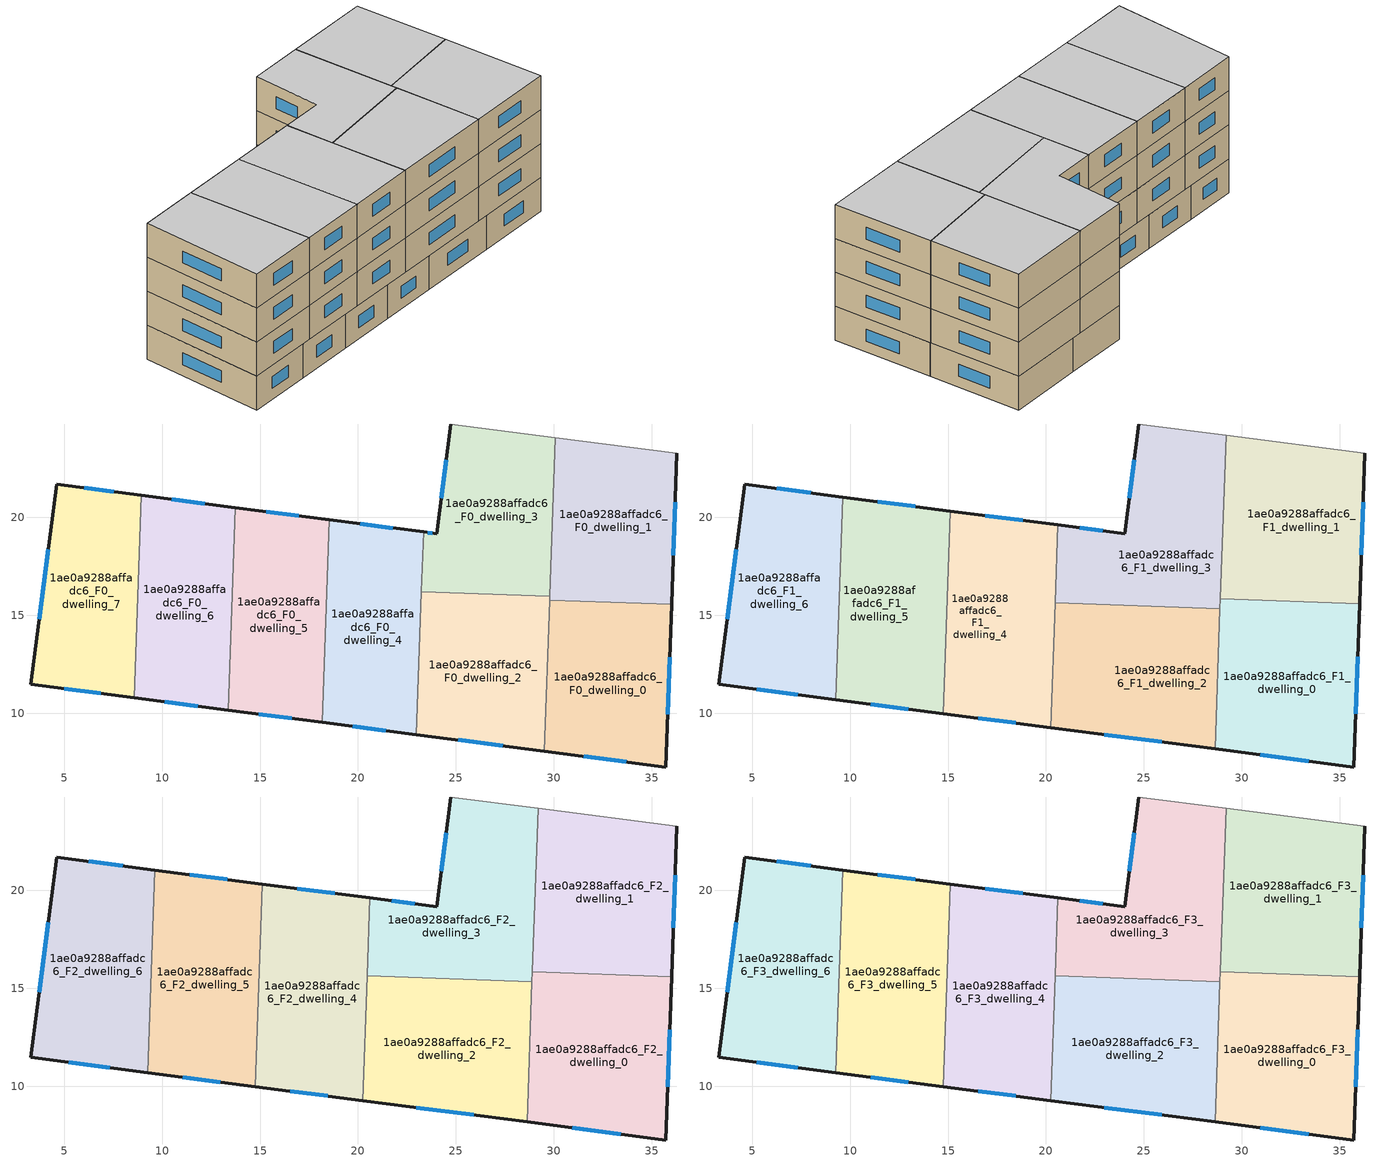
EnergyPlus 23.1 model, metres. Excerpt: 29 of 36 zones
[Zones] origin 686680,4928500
1ae0a9288affadc6_F0_dwelling_0
 floor ground (EU_floor_Construction): 36.01,15.56 35.72,7.26 29.52,8.06 29.79,15.78 z0
 wall outside (EU_wall_Construction): 29.52,8.06 35.72,7.26 36.01,15.56 z0:3
 wall to 1ae0a9288affadc6_F0_dwelling_1 (EU_wall_Construction): 36.01,15.56 29.79,15.78 z0:3
 wall to 1ae0a9288affadc6_F0_dwelling_2 (EU_wall_Construction): 29.79,15.78 29.52,8.06 z0:3
 window (EU_Window_Construction): 35.81,9.96 35.91,12.86 / 31.53,7.8 33.7,7.52 z0.98:2.02
 ceiling adiabatic (EU_roof_Construction): 35.72,7.26 36.01,15.56 29.79,15.78 29.52,8.06 z3
1ae0a9288affadc6_F0_dwelling_1
 floor ground (EU_floor_Construction): 36.28,23.28 36.01,15.56 29.79,15.78 30.08,24.08 z0
 wall outside (EU_wall_Construction): 36.01,15.56 36.28,23.28 z0:3
 wall adiabatic (EU_wall_Construction): 36.28,23.28 30.08,24.08 z0:3
 wall to 1ae0a9288affadc6_F0_dwelling_3 (EU_wall_Construction): 30.08,24.08 29.8,15.98 z0:3
 wall to 1ae0a9288affadc6_F0_dwelling_2 (EU_wall_Construction): 29.8,15.98 29.79,15.78 z0:3
 window (EU_Window_Construction): 36.1,18.07 36.19,20.77 z0.98:2.02
 ceiling adiabatic (EU_roof_Construction): 36.01,15.56 36.01,15.6 29.79,15.82 29.79,15.78 z3
1ae0a9288affadc6_F0_dwelling_2
 floor ground (EU_floor_Construction): 29.8,15.98 29.52,8.06 22.98,8.91 23.24,16.21 z0
 wall outside (EU_wall_Construction): 22.98,8.91 29.52,8.06 z0:3
 wall to 1ae0a9288affadc6_F0_dwelling_3 (EU_wall_Construction): 29.8,15.98 23.24,16.21 z0:3
 wall to 1ae0a9288affadc6_F0_dwelling_4 (EU_wall_Construction): 23.24,16.21 22.98,8.91 z0:3
 window (EU_Window_Construction): 25.11,8.64 27.39,8.34 z0.98:2.02
 ceiling adiabatic (EU_roof_Construction): 29.52,8.06 29.79,15.82 28.9,15.85 28.63,8.18 z3
1ae0a9288affadc6_F0_dwelling_3
 floor ground (EU_floor_Construction): 30.08,24.08 29.8,15.98 23.24,16.21 23.35,19.25 24.02,19.17 24.73,24.77 z0
 wall outside (EU_wall_Construction): 24.73,24.77 24.02,19.17 23.35,19.25 z0:3
 wall adiabatic (EU_wall_Construction): 30.08,24.08 24.73,24.77 z0:3
 wall to 1ae0a9288affadc6_F0_dwelling_4 (EU_wall_Construction): 23.35,19.25 23.24,16.21 z0:3
 window (EU_Window_Construction): 23.8,19.2 23.57,19.23 / 24.5,22.95 24.25,20.99 z0.98:2.02
1ae0a9288affadc6_F0_dwelling_4
 floor ground (EU_floor_Construction): 23.35,19.25 22.98,8.91 18.18,9.54 18.55,19.88 z0
 wall outside (EU_wall_Construction): 23.35,19.25 18.55,19.88 / 18.18,9.54 22.98,8.91 z0:3
 wall to 1ae0a9288affadc6_F0_dwelling_5 (EU_wall_Construction): 18.55,19.88 18.18,9.54 z0:3
 window (EU_Window_Construction): 21.79,19.46 20.11,19.68 / 19.74,9.34 21.42,9.12 z0.98:2.02
1ae0a9288affadc6_F0_dwelling_5
 floor ground (EU_floor_Construction): 18.55,19.88 18.18,9.54 13.38,10.16 13.74,20.5 z0
 wall outside (EU_wall_Construction): 18.55,19.88 13.74,20.5 / 13.38,10.16 18.18,9.54 z0:3
 wall to 1ae0a9288affadc6_F0_dwelling_6 (EU_wall_Construction): 13.74,20.5 13.38,10.16 z0:3
 window (EU_Window_Construction): 16.98,20.08 15.31,20.3 / 14.94,9.96 16.62,9.74 z0.98:2.02
1ae0a9288affadc6_F0_dwelling_6
 floor ground (EU_floor_Construction): 13.74,20.5 13.38,10.16 8.58,10.79 8.94,21.13 z0
 wall outside (EU_wall_Construction): 13.74,20.5 8.94,21.13 / 8.58,10.79 13.38,10.16 z0:3
 wall to 1ae0a9288affadc6_F0_dwelling_7 (EU_wall_Construction): 8.94,21.13 8.58,10.79 z0:3
 window (EU_Window_Construction): 12.18,20.7 10.5,20.92 / 10.14,10.59 11.82,10.37 z0.98:2.02
1ae0a9288affadc6_F0_dwelling_7
 floor ground (EU_floor_Construction): 8.94,21.13 8.58,10.79 3.29,11.48 4.62,21.69 z0
 wall outside (EU_wall_Construction): 8.94,21.13 4.62,21.69 3.29,11.48 8.58,10.79 z0:3
 window (EU_Window_Construction): 4.19,18.37 3.72,14.8 / 7.53,21.31 6.02,21.5 / 5.01,11.25 6.86,11.01 z0.98:2.02
1ae0a9288affadc6_F1_dwelling_0
 floor adiabatic (EU_floor_Construction): 36.01,15.6 35.72,7.26 28.63,8.18 28.9,15.85 z3
 wall outside (EU_wall_Construction): 28.63,8.18 35.72,7.26 36.01,15.6 z3:6
 wall to 1ae0a9288affadc6_F1_dwelling_1 (EU_wall_Construction): 36.01,15.6 28.9,15.85 z3:6
 wall to 1ae0a9288affadc6_F1_dwelling_2 (EU_wall_Construction): 28.88,15.34 28.63,8.18 z3:6
 wall to 1ae0a9288affadc6_F1_dwelling_3 (EU_wall_Construction): 28.9,15.85 28.88,15.34 z3:6
 window (EU_Window_Construction): 35.81,9.97 35.92,12.89 / 30.94,7.88 33.41,7.56 z3.98:5.02
1ae0a9288affadc6_F1_dwelling_1
 floor to 1ae0a9288affadc6_F0_dwelling_1 (EU_floor_Construction): 36.28,23.28 36.01,15.6 29.79,15.82 30.08,24.08 z3
 floor to 1ae0a9288affadc6_F0_dwelling_3 (EU_floor_Construction): 30.08,24.08 29.8,15.98 28.9,16.01 29.19,24.19 z3
 floor to 1ae0a9288affadc6_F0_dwelling_2 (EU_floor_Construction): 29.8,15.98 29.79,15.82 28.9,15.85 28.9,16.01 z3
 wall outside (EU_wall_Construction): 36.01,15.6 36.28,23.28 z3:6
 wall adiabatic (EU_wall_Construction): 36.28,23.28 29.19,24.19 z3:6
 wall to 1ae0a9288affadc6_F1_dwelling_3 (EU_wall_Construction): 29.19,24.19 28.9,15.85 z3:6
 window (EU_Window_Construction): 36.1,18.1 36.19,20.78 z3.98:5.02
1ae0a9288affadc6_F1_dwelling_2
 floor to 1ae0a9288affadc6_F0_dwelling_2 (EU_floor_Construction): 28.88,15.34 28.63,8.18 22.98,8.91 23.22,15.54 z3
 floor to 1ae0a9288affadc6_F0_dwelling_4 (EU_floor_Construction): 23.22,15.54 22.98,8.91 20.24,9.27 20.46,15.64 z3
 wall outside (EU_wall_Construction): 20.24,9.27 28.63,8.18 z3:6
 wall to 1ae0a9288affadc6_F1_dwelling_3 (EU_wall_Construction): 28.88,15.34 20.46,15.64 z3:6
 wall to 1ae0a9288affadc6_F1_dwelling_4 (EU_wall_Construction): 20.46,15.64 20.24,9.27 z3:6
 window (EU_Window_Construction): 22.97,8.92 25.9,8.53 z3.98:5.02
1ae0a9288affadc6_F1_dwelling_3
 floor to 1ae0a9288affadc6_F0_dwelling_3 (EU_floor_Construction): 29.19,24.19 28.9,16.01 23.24,16.21 23.35,19.25 24.02,19.17 24.73,24.77 z3
 floor to 1ae0a9288affadc6_F0_dwelling_2 (EU_floor_Construction): 28.9,16.01 28.88,15.34 23.22,15.54 23.24,16.21 z3
 floor to 1ae0a9288affadc6_F0_dwelling_4 (EU_floor_Construction): 23.35,19.25 23.22,15.54 20.46,15.64 20.6,19.61 z3
 wall outside (EU_wall_Construction): 24.73,24.77 24.02,19.17 20.6,19.61 z3:6
 wall adiabatic (EU_wall_Construction): 29.19,24.19 24.73,24.77 z3:6
 wall to 1ae0a9288affadc6_F1_dwelling_4 (EU_wall_Construction): 20.6,19.61 20.46,15.64 z3:6
 window (EU_Window_Construction): 22.91,19.31 21.71,19.47 / 24.5,22.95 24.25,20.99 z3.98:5.02
1ae0a9288affadc6_F1_dwelling_4
 floor to 1ae0a9288affadc6_F0_dwelling_5 (EU_floor_Construction): 18.55,19.88 18.18,9.54 14.75,9.99 15.11,20.32 z3
 floor to 1ae0a9288affadc6_F0_dwelling_4 (EU_floor_Construction): 20.6,19.61 20.24,9.27 18.18,9.54 18.55,19.88 z3
 wall outside (EU_wall_Construction): 20.6,19.61 15.11,20.32 / 14.75,9.99 20.24,9.27 z3:6
 wall to 1ae0a9288affadc6_F1_dwelling_5 (EU_wall_Construction): 15.11,20.32 14.75,9.99 z3:6
 window (EU_Window_Construction): 18.82,19.84 16.9,20.09 / 16.54,9.75 18.46,9.5 z3.98:5.02
1ae0a9288affadc6_F1_dwelling_5
 floor to 1ae0a9288affadc6_F0_dwelling_6 (EU_floor_Construction): 13.74,20.5 13.38,10.16 9.26,10.7 9.63,21.04 z3
 floor to 1ae0a9288affadc6_F0_dwelling_5 (EU_floor_Construction): 15.11,20.32 14.75,9.99 13.38,10.16 13.74,20.5 z3
 wall outside (EU_wall_Construction): 15.11,20.32 9.63,21.04 / 9.26,10.7 14.75,9.99 z3:6
 wall to 1ae0a9288affadc6_F1_dwelling_6 (EU_wall_Construction): 9.63,21.04 9.26,10.7 z3:6
 window (EU_Window_Construction): 13.33,20.56 11.41,20.81 / 11.05,10.47 12.97,10.22 z3.98:5.02
1ae0a9288affadc6_F1_dwelling_6
 floor to 1ae0a9288affadc6_F0_dwelling_7 (EU_floor_Construction): 8.94,21.13 8.58,10.79 3.29,11.48 4.62,21.69 z3
 floor to 1ae0a9288affadc6_F0_dwelling_6 (EU_floor_Construction): 9.63,21.04 9.26,10.7 8.58,10.79 8.94,21.13 z3
 wall outside (EU_wall_Construction): 9.63,21.04 4.62,21.69 3.29,11.48 9.26,10.7 z3:6
 window (EU_Window_Construction): 4.19,18.37 3.72,14.8 / 8,21.25 6.25,21.48 / 5.23,11.22 7.32,10.95 z3.98:5.02
1ae0a9288affadc6_F2_dwelling_0
 floor to 1ae0a9288affadc6_F1_dwelling_0 (EU_floor_Construction): 36.01,15.6 35.72,7.26 28.63,8.18 28.9,15.85 z6
 wall outside (EU_wall_Construction): 28.63,8.18 35.72,7.26 36.01,15.6 z6:9
 wall to 1ae0a9288affadc6_F2_dwelling_1 (EU_wall_Construction): 36.01,15.6 28.9,15.85 z6:9
 wall to 1ae0a9288affadc6_F2_dwelling_2 (EU_wall_Construction): 28.88,15.34 28.63,8.18 z6:9
 wall to 1ae0a9288affadc6_F2_dwelling_3 (EU_wall_Construction): 28.9,15.85 28.88,15.34 z6:9
 window (EU_Window_Construction): 35.81,9.97 35.92,12.89 / 30.94,7.88 33.41,7.56 z6.98:8.02
1ae0a9288affadc6_F2_dwelling_1
 floor to 1ae0a9288affadc6_F1_dwelling_1 (EU_floor_Construction): 36.28,23.28 36.01,15.6 28.9,15.85 29.19,24.19 z6
 wall outside (EU_wall_Construction): 36.01,15.6 36.28,23.28 z6:9
 wall adiabatic (EU_wall_Construction): 36.28,23.28 29.19,24.19 z6:9
 wall to 1ae0a9288affadc6_F2_dwelling_3 (EU_wall_Construction): 29.19,24.19 28.9,15.85 z6:9
 window (EU_Window_Construction): 36.1,18.1 36.19,20.78 z6.98:8.02
1ae0a9288affadc6_F2_dwelling_2
 floor to 1ae0a9288affadc6_F1_dwelling_2 (EU_floor_Construction): 28.88,15.34 28.63,8.18 20.24,9.27 20.46,15.64 z6
 wall outside (EU_wall_Construction): 20.24,9.27 28.63,8.18 z6:9
 wall to 1ae0a9288affadc6_F2_dwelling_3 (EU_wall_Construction): 28.88,15.34 20.46,15.64 z6:9
 wall to 1ae0a9288affadc6_F2_dwelling_4 (EU_wall_Construction): 20.46,15.64 20.24,9.27 z6:9
 window (EU_Window_Construction): 22.97,8.92 25.9,8.53 z6.98:8.02
1ae0a9288affadc6_F2_dwelling_3
 floor to 1ae0a9288affadc6_F1_dwelling_3 (EU_floor_Construction): 29.19,24.19 28.88,15.34 20.46,15.64 20.6,19.61 24.02,19.17 24.73,24.77 z6
 wall outside (EU_wall_Construction): 24.73,24.77 24.02,19.17 20.6,19.61 z6:9
 wall adiabatic (EU_wall_Construction): 29.19,24.19 24.73,24.77 z6:9
 wall to 1ae0a9288affadc6_F2_dwelling_4 (EU_wall_Construction): 20.6,19.61 20.46,15.64 z6:9
 window (EU_Window_Construction): 22.91,19.31 21.71,19.47 / 24.5,22.95 24.25,20.99 z6.98:8.02
1ae0a9288affadc6_F2_dwelling_4
 floor to 1ae0a9288affadc6_F1_dwelling_4 (EU_floor_Construction): 20.6,19.61 20.24,9.27 14.75,9.99 15.11,20.32 z6
 wall outside (EU_wall_Construction): 20.6,19.61 15.11,20.32 / 14.75,9.99 20.24,9.27 z6:9
 wall to 1ae0a9288affadc6_F2_dwelling_5 (EU_wall_Construction): 15.11,20.32 14.75,9.99 z6:9
 window (EU_Window_Construction): 18.82,19.84 16.9,20.09 / 16.54,9.75 18.46,9.5 z6.98:8.02
1ae0a9288affadc6_F2_dwelling_5
 floor to 1ae0a9288affadc6_F1_dwelling_5 (EU_floor_Construction): 15.11,20.32 14.75,9.99 9.26,10.7 9.63,21.04 z6
 wall outside (EU_wall_Construction): 15.11,20.32 9.63,21.04 / 9.26,10.7 14.75,9.99 z6:9
 wall to 1ae0a9288affadc6_F2_dwelling_6 (EU_wall_Construction): 9.63,21.04 9.26,10.7 z6:9
 window (EU_Window_Construction): 13.33,20.56 11.41,20.81 / 11.05,10.47 12.97,10.22 z6.98:8.02
1ae0a9288affadc6_F2_dwelling_6
 floor to 1ae0a9288affadc6_F1_dwelling_6 (EU_floor_Construction): 9.63,21.04 9.26,10.7 3.29,11.48 4.62,21.69 z6
 wall outside (EU_wall_Construction): 9.63,21.04 4.62,21.69 3.29,11.48 9.26,10.7 z6:9
 window (EU_Window_Construction): 4.19,18.37 3.72,14.8 / 8,21.25 6.25,21.48 / 5.23,11.22 7.32,10.95 z6.98:8.02
1ae0a9288affadc6_F3_dwelling_0
 floor to 1ae0a9288affadc6_F2_dwelling_0 (EU_floor_Construction): 36.01,15.6 35.72,7.26 28.63,8.18 28.9,15.85 z9
 wall outside (EU_wall_Construction): 28.63,8.18 35.72,7.26 36.01,15.6 z9:12
 wall to 1ae0a9288affadc6_F3_dwelling_1 (EU_wall_Construction): 36.01,15.6 28.9,15.85 z9:12
 wall to 1ae0a9288affadc6_F3_dwelling_2 (EU_wall_Construction): 28.88,15.34 28.63,8.18 z9:12
 wall to 1ae0a9288affadc6_F3_dwelling_3 (EU_wall_Construction): 28.9,15.85 28.88,15.34 z9:12
 window (EU_Window_Construction): 35.81,9.97 35.92,12.89 / 30.94,7.88 33.41,7.56 z9.98:11.02
 ceiling to 1ae0a9288affadc6_F4_dwelling_0 (EU_floor_Construction): 35.72,7.26 36.01,15.6 28.9,15.85 28.63,8.18 z12
1ae0a9288affadc6_F3_dwelling_1
 floor to 1ae0a9288affadc6_F2_dwelling_1 (EU_floor_Construction): 36.28,23.28 36.01,15.6 28.9,15.85 29.19,24.19 z9
 wall outside (EU_wall_Construction): 36.01,15.6 36.28,23.28 z9:12
 wall adiabatic (EU_wall_Construction): 36.28,23.28 29.19,24.19 z9:12
 wall to 1ae0a9288affadc6_F3_dwelling_3 (EU_wall_Construction): 29.19,24.19 28.9,15.85 z9:12
 window (EU_Window_Construction): 36.1,18.1 36.19,20.78 z9.98:11.02
 ceiling to 1ae0a9288affadc6_F4_dwelling_1 (EU_floor_Construction): 36.01,15.6 36.28,23.28 29.19,24.19 28.9,15.85 z12
1ae0a9288affadc6_F3_dwelling_2
 floor to 1ae0a9288affadc6_F2_dwelling_2 (EU_floor_Construction): 28.88,15.34 28.63,8.18 20.24,9.27 20.46,15.64 z9
 wall outside (EU_wall_Construction): 20.24,9.27 28.63,8.18 z9:12
 wall to 1ae0a9288affadc6_F3_dwelling_3 (EU_wall_Construction): 28.88,15.34 20.46,15.64 z9:12
 wall to 1ae0a9288affadc6_F3_dwelling_4 (EU_wall_Construction): 20.46,15.64 20.24,9.27 z9:12
 window (EU_Window_Construction): 22.97,8.92 25.9,8.53 z9.98:11.02
 ceiling to 1ae0a9288affadc6_F4_dwelling_2 (EU_floor_Construction): 28.63,8.18 28.88,15.34 20.46,15.64 20.24,9.27 z12
1ae0a9288affadc6_F3_dwelling_3
 floor to 1ae0a9288affadc6_F2_dwelling_3 (EU_floor_Construction): 29.19,24.19 28.88,15.34 20.46,15.64 20.6,19.61 24.02,19.17 24.73,24.77 z9
 wall outside (EU_wall_Construction): 24.73,24.77 24.02,19.17 20.6,19.61 z9:12
 wall adiabatic (EU_wall_Construction): 29.19,24.19 24.73,24.77 z9:12
 wall to 1ae0a9288affadc6_F3_dwelling_4 (EU_wall_Construction): 20.6,19.61 20.46,15.64 z9:12
 window (EU_Window_Construction): 22.91,19.31 21.71,19.47 / 24.5,22.95 24.25,20.99 z9.98:11.02
 ceiling to 1ae0a9288affadc6_F4_dwelling_3 (EU_floor_Construction): 28.88,15.34 29.19,24.19 24.73,24.77 24.02,19.17 20.6,19.61 20.46,15.64 z12
1ae0a9288affadc6_F3_dwelling_4
 floor to 1ae0a9288affadc6_F2_dwelling_4 (EU_floor_Construction): 20.6,19.61 20.24,9.27 14.75,9.99 15.11,20.32 z9
 wall outside (EU_wall_Construction): 20.6,19.61 15.11,20.32 / 14.75,9.99 20.24,9.27 z9:12
 wall to 1ae0a9288affadc6_F3_dwelling_5 (EU_wall_Construction): 15.11,20.32 14.75,9.99 z9:12
 window (EU_Window_Construction): 18.82,19.84 16.9,20.09 / 16.54,9.75 18.46,9.5 z9.98:11.02
 ceiling to 1ae0a9288affadc6_F4_dwelling_4 (EU_floor_Construction): 20.24,9.27 20.6,19.61 15.11,20.32 14.75,9.99 z12
1ae0a9288affadc6_F3_dwelling_5
 floor to 1ae0a9288affadc6_F2_dwelling_5 (EU_floor_Construction): 15.11,20.32 14.75,9.99 9.26,10.7 9.63,21.04 z9
 wall outside (EU_wall_Construction): 15.11,20.32 9.63,21.04 / 9.26,10.7 14.75,9.99 z9:12
 wall to 1ae0a9288affadc6_F3_dwelling_6 (EU_wall_Construction): 9.63,21.04 9.26,10.7 z9:12
 window (EU_Window_Construction): 13.33,20.56 11.41,20.81 / 11.05,10.47 12.97,10.22 z9.98:11.02
 ceiling to 1ae0a9288affadc6_F4_dwelling_5 (EU_floor_Construction): 14.75,9.99 15.11,20.32 9.63,21.04 9.26,10.7 z12
1ae0a9288affadc6_F3_dwelling_6
 floor to 1ae0a9288affadc6_F2_dwelling_6 (EU_floor_Construction): 9.63,21.04 9.26,10.7 3.29,11.48 4.62,21.69 z9
 wall outside (EU_wall_Construction): 9.63,21.04 4.62,21.69 3.29,11.48 9.26,10.7 z9:12
 window (EU_Window_Construction): 4.19,18.37 3.72,14.8 / 8,21.25 6.25,21.48 / 5.23,11.22 7.32,10.95 z9.98:11.02
 ceiling to 1ae0a9288affadc6_F4_dwelling_6 (EU_floor_Construction): 9.26,10.7 9.63,21.04 4.62,21.69 3.29,11.48 z12
[Building]
EU S2 Campaign: North Axis=0; Terrain=City; Solar Distribution=FullExterior
[Site:Location]
Bologna: Latitude=44.5; Longitude=11.25; Time Zone=1; Elevation=37
[SizingPeriod:WeatherFileDays]
AnnualSizingPeriod: Begin Month=1; Begin Day of Month=1; End Month=12; End Day of Month=31; Day of Week for Start Day=Monday; Use Weather File Daylight Saving Period=No; Use Weather File Rain and Snow Indicators=No
[MATERIAL]
EU_InternalMass_Material: Roughness=MediumRough; Thickness=0.1; Conductivity=1; Density=1800; Specific Heat=900; Thermal Absorptance=0.9; Solar Absorptance=0.7; Visible Absorptance=0.7
[MATERIAL:NOMASS] Roughness=MediumRough; Thermal Absorptance=0.9; Solar Absorptance=0.7; Visible Absorptance=0.7
Name | Thermal Resistance
EU_wall_NoMass | 0.905828
EU_roof_NoMass | 0.37593
EU_floor_NoMass | 0.67114
[WINDOWMATERIAL:SIMPLEGLAZINGSYSTEM]
EU_Window_SimpleGlazing: UFactor=4.52486; Solar Heat Gain Coefficient=0.85; Visible Transmittance=0.85
[CONSTRUCTION]
EU_wall_Construction: EU_wall_NoMass
EU_roof_Construction: EU_roof_NoMass
EU_floor_Construction: EU_floor_NoMass
EU_Window_Construction: EU_Window_SimpleGlazing
EU_InternalMass_Construction: EU_InternalMass_Material
[ZONE] Type=1; Multiplier=1; Ceiling Height=autocalculate; Floor Area=autocalculate; Part of Total Floor Area=Yes
Name | Volume
1ae0a9288affadc6_F0_dwelling_0 | 149.64
1ae0a9288affadc6_F1_dwelling_0; 1ae0a9288affadc6_F2_dwelling_0; 1ae0a9288affadc6_F3_dwelling_0 | 171.031
1ae0a9288affadc6_F0_dwelling_1 | 149.639
1ae0a9288affadc6_F1_dwelling_1; 1ae0a9288affadc6_F2_dwelling_1; 1ae0a9288affadc6_F3_dwelling_1 | 171.037
1ae0a9288affadc6_F0_dwelling_2 | 149.661
1ae0a9288affadc6_F1_dwelling_2; 1ae0a9288affadc6_F2_dwelling_2; 1ae0a9288affadc6_F3_dwelling_2 | 171.045
1ae0a9288affadc6_F0_dwelling_3 | 149.654
1ae0a9288affadc6_F1_dwelling_3; 1ae0a9288affadc6_F2_dwelling_3; 1ae0a9288affadc6_F3_dwelling_3 | 171.015
1ae0a9288affadc6_F0_dwelling_4 | 149.632
1ae0a9288affadc6_F1_dwelling_4; 1ae0a9288affadc6_F2_dwelling_4; 1ae0a9288affadc6_F3_dwelling_4 | 171.023
1ae0a9288affadc6_F0_dwelling_5 | 149.633
1ae0a9288affadc6_F1_dwelling_5; 1ae0a9288affadc6_F2_dwelling_5; 1ae0a9288affadc6_F3_dwelling_5 | 171.03
1ae0a9288affadc6_F0_dwelling_6 | 149.665
1ae0a9288affadc6_F1_dwelling_6; 1ae0a9288affadc6_F2_dwelling_6; 1ae0a9288affadc6_F3_dwelling_6 | 171.019
1ae0a9288affadc6_F0_dwelling_7 | 149.65
[INTERNALMASS] Construction=EU_InternalMass_Construction
Name | Zone or ZoneList | Surface Area
1ae0a9288affadc6_F0_dwelling_0_EU_InternalMass | 1ae0a9288affadc6_F0_dwelling_0 | 49.8783
1ae0a9288affadc6_F0_dwelling_1_EU_InternalMass | 1ae0a9288affadc6_F0_dwelling_1 | 49.8801
1ae0a9288affadc6_F0_dwelling_2_EU_InternalMass | 1ae0a9288affadc6_F0_dwelling_2 | 49.8857
1ae0a9288affadc6_F0_dwelling_3_EU_InternalMass | 1ae0a9288affadc6_F0_dwelling_3 | 49.8858
1ae0a9288affadc6_F0_dwelling_4_EU_InternalMass | 1ae0a9288affadc6_F0_dwelling_4 | 49.877
1ae0a9288affadc6_F0_dwelling_5_EU_InternalMass | 1ae0a9288affadc6_F0_dwelling_5 | 49.8777
1ae0a9288affadc6_F0_dwelling_6_EU_InternalMass | 1ae0a9288affadc6_F0_dwelling_6 | 49.8887
1ae0a9288affadc6_F0_dwelling_7_EU_InternalMass | 1ae0a9288affadc6_F0_dwelling_7 | 49.8828
1ae0a9288affadc6_F1_dwelling_0_EU_InternalMass | 1ae0a9288affadc6_F1_dwelling_0 | 57.0101
1ae0a9288affadc6_F1_dwelling_1_EU_InternalMass | 1ae0a9288affadc6_F1_dwelling_1 | 57.011
1ae0a9288affadc6_F1_dwelling_2_EU_InternalMass | 1ae0a9288affadc6_F1_dwelling_2 | 57.0114
1ae0a9288affadc6_F1_dwelling_3_EU_InternalMass | 1ae0a9288affadc6_F1_dwelling_3 | 57.0046
1ae0a9288affadc6_F1_dwelling_4_EU_InternalMass | 1ae0a9288affadc6_F1_dwelling_4 | 57.0077
1ae0a9288affadc6_F1_dwelling_5_EU_InternalMass | 1ae0a9288affadc6_F1_dwelling_5 | 57.01
1ae0a9288affadc6_F1_dwelling_6_EU_InternalMass | 1ae0a9288affadc6_F1_dwelling_6 | 57.0058
1ae0a9288affadc6_F2_dwelling_0_EU_InternalMass | 1ae0a9288affadc6_F2_dwelling_0 | 57.0101
1ae0a9288affadc6_F2_dwelling_1_EU_InternalMass | 1ae0a9288affadc6_F2_dwelling_1 | 57.011
1ae0a9288affadc6_F2_dwelling_2_EU_InternalMass | 1ae0a9288affadc6_F2_dwelling_2 | 57.0114
1ae0a9288affadc6_F2_dwelling_3_EU_InternalMass | 1ae0a9288affadc6_F2_dwelling_3 | 57.0046
1ae0a9288affadc6_F2_dwelling_4_EU_InternalMass | 1ae0a9288affadc6_F2_dwelling_4 | 57.0077
1ae0a9288affadc6_F2_dwelling_5_EU_InternalMass | 1ae0a9288affadc6_F2_dwelling_5 | 57.01
1ae0a9288affadc6_F2_dwelling_6_EU_InternalMass | 1ae0a9288affadc6_F2_dwelling_6 | 57.0058
1ae0a9288affadc6_F3_dwelling_0_EU_InternalMass | 1ae0a9288affadc6_F3_dwelling_0 | 57.0101
1ae0a9288affadc6_F3_dwelling_1_EU_InternalMass | 1ae0a9288affadc6_F3_dwelling_1 | 57.011
1ae0a9288affadc6_F3_dwelling_2_EU_InternalMass | 1ae0a9288affadc6_F3_dwelling_2 | 57.0114
1ae0a9288affadc6_F3_dwelling_3_EU_InternalMass | 1ae0a9288affadc6_F3_dwelling_3 | 57.0046
1ae0a9288affadc6_F3_dwelling_4_EU_InternalMass | 1ae0a9288affadc6_F3_dwelling_4 | 57.0077
1ae0a9288affadc6_F3_dwelling_5_EU_InternalMass | 1ae0a9288affadc6_F3_dwelling_5 | 57.01
1ae0a9288affadc6_F3_dwelling_6_EU_InternalMass | 1ae0a9288affadc6_F3_dwelling_6 | 57.0058
[OTHEREQUIPMENT] Fuel Type=Electricity; Design Level Calculation Method=Watts/Area; Power per Zone Floor Area=1; Fraction Latent=0; Fraction Radiant=0; Fraction Lost=0; Carbon Dioxide Generation Rate=0; EndUse Subcategory=EU_Step8_InternalGains
Name | Zone or ZoneList or Space or SpaceList | Schedule
EU_Step8_InternalGain_1ae0a9288affadc6_F0_dwelling_0_f000 | 1ae0a9288affadc6_F0_dwelling_0 | EU_Step8_GainSchedule_1ae0a9288affadc6_F0_dwelling_0_f000
EU_Step8_InternalGain_1ae0a9288affadc6_F0_dwelling_1_f000 | 1ae0a9288affadc6_F0_dwelling_1 | EU_Step8_GainSchedule_1ae0a9288affadc6_F0_dwelling_1_f000
EU_Step8_InternalGain_1ae0a9288affadc6_F0_dwelling_2_f000 | 1ae0a9288affadc6_F0_dwelling_2 | EU_Step8_GainSchedule_1ae0a9288affadc6_F0_dwelling_2_f000
EU_Step8_InternalGain_1ae0a9288affadc6_F0_dwelling_3_f000 | 1ae0a9288affadc6_F0_dwelling_3 | EU_Step8_GainSchedule_1ae0a9288affadc6_F0_dwelling_3_f000
EU_Step8_InternalGain_1ae0a9288affadc6_F0_dwelling_4_f000 | 1ae0a9288affadc6_F0_dwelling_4 | EU_Step8_GainSchedule_1ae0a9288affadc6_F0_dwelling_4_f000
EU_Step8_InternalGain_1ae0a9288affadc6_F0_dwelling_5_f000 | 1ae0a9288affadc6_F0_dwelling_5 | EU_Step8_GainSchedule_1ae0a9288affadc6_F0_dwelling_5_f000
EU_Step8_InternalGain_1ae0a9288affadc6_F0_dwelling_6_f000 | 1ae0a9288affadc6_F0_dwelling_6 | EU_Step8_GainSchedule_1ae0a9288affadc6_F0_dwelling_6_f000
EU_Step8_InternalGain_1ae0a9288affadc6_F0_dwelling_7_f000 | 1ae0a9288affadc6_F0_dwelling_7 | EU_Step8_GainSchedule_1ae0a9288affadc6_F0_dwelling_7_f000
EU_Step8_InternalGain_1ae0a9288affadc6_F1_dwelling_0_f000 | 1ae0a9288affadc6_F1_dwelling_0 | EU_Step8_GainSchedule_1ae0a9288affadc6_F1_dwelling_0_f000
EU_Step8_InternalGain_1ae0a9288affadc6_F1_dwelling_1_f000 | 1ae0a9288affadc6_F1_dwelling_1 | EU_Step8_GainSchedule_1ae0a9288affadc6_F1_dwelling_1_f000
EU_Step8_InternalGain_1ae0a9288affadc6_F1_dwelling_2_f000 | 1ae0a9288affadc6_F1_dwelling_2 | EU_Step8_GainSchedule_1ae0a9288affadc6_F1_dwelling_2_f000
EU_Step8_InternalGain_1ae0a9288affadc6_F1_dwelling_3_f000 | 1ae0a9288affadc6_F1_dwelling_3 | EU_Step8_GainSchedule_1ae0a9288affadc6_F1_dwelling_3_f000
EU_Step8_InternalGain_1ae0a9288affadc6_F1_dwelling_4_f000 | 1ae0a9288affadc6_F1_dwelling_4 | EU_Step8_GainSchedule_1ae0a9288affadc6_F1_dwelling_4_f000
EU_Step8_InternalGain_1ae0a9288affadc6_F1_dwelling_5_f000 | 1ae0a9288affadc6_F1_dwelling_5 | EU_Step8_GainSchedule_1ae0a9288affadc6_F1_dwelling_5_f000
EU_Step8_InternalGain_1ae0a9288affadc6_F1_dwelling_6_f000 | 1ae0a9288affadc6_F1_dwelling_6 | EU_Step8_GainSchedule_1ae0a9288affadc6_F1_dwelling_6_f000
EU_Step8_InternalGain_1ae0a9288affadc6_F2_dwelling_0_f000 | 1ae0a9288affadc6_F2_dwelling_0 | EU_Step8_GainSchedule_1ae0a9288affadc6_F2_dwelling_0_f000
EU_Step8_InternalGain_1ae0a9288affadc6_F2_dwelling_1_f000 | 1ae0a9288affadc6_F2_dwelling_1 | EU_Step8_GainSchedule_1ae0a9288affadc6_F2_dwelling_1_f000
EU_Step8_InternalGain_1ae0a9288affadc6_F2_dwelling_2_f000 | 1ae0a9288affadc6_F2_dwelling_2 | EU_Step8_GainSchedule_1ae0a9288affadc6_F2_dwelling_2_f000
EU_Step8_InternalGain_1ae0a9288affadc6_F2_dwelling_3_f000 | 1ae0a9288affadc6_F2_dwelling_3 | EU_Step8_GainSchedule_1ae0a9288affadc6_F2_dwelling_3_f000
EU_Step8_InternalGain_1ae0a9288affadc6_F2_dwelling_4_f000 | 1ae0a9288affadc6_F2_dwelling_4 | EU_Step8_GainSchedule_1ae0a9288affadc6_F2_dwelling_4_f000
EU_Step8_InternalGain_1ae0a9288affadc6_F2_dwelling_5_f000 | 1ae0a9288affadc6_F2_dwelling_5 | EU_Step8_GainSchedule_1ae0a9288affadc6_F2_dwelling_5_f000
EU_Step8_InternalGain_1ae0a9288affadc6_F2_dwelling_6_f000 | 1ae0a9288affadc6_F2_dwelling_6 | EU_Step8_GainSchedule_1ae0a9288affadc6_F2_dwelling_6_f000
EU_Step8_InternalGain_1ae0a9288affadc6_F3_dwelling_0_f000 | 1ae0a9288affadc6_F3_dwelling_0 | EU_Step8_GainSchedule_1ae0a9288affadc6_F3_dwelling_0_f000
EU_Step8_InternalGain_1ae0a9288affadc6_F3_dwelling_1_f000 | 1ae0a9288affadc6_F3_dwelling_1 | EU_Step8_GainSchedule_1ae0a9288affadc6_F3_dwelling_1_f000
EU_Step8_InternalGain_1ae0a9288affadc6_F3_dwelling_2_f000 | 1ae0a9288affadc6_F3_dwelling_2 | EU_Step8_GainSchedule_1ae0a9288affadc6_F3_dwelling_2_f000
EU_Step8_InternalGain_1ae0a9288affadc6_F3_dwelling_3_f000 | 1ae0a9288affadc6_F3_dwelling_3 | EU_Step8_GainSchedule_1ae0a9288affadc6_F3_dwelling_3_f000
EU_Step8_InternalGain_1ae0a9288affadc6_F3_dwelling_4_f000 | 1ae0a9288affadc6_F3_dwelling_4 | EU_Step8_GainSchedule_1ae0a9288affadc6_F3_dwelling_4_f000
EU_Step8_InternalGain_1ae0a9288affadc6_F3_dwelling_5_f000 | 1ae0a9288affadc6_F3_dwelling_5 | EU_Step8_GainSchedule_1ae0a9288affadc6_F3_dwelling_5_f000
EU_Step8_InternalGain_1ae0a9288affadc6_F3_dwelling_6_f000 | 1ae0a9288affadc6_F3_dwelling_6 | EU_Step8_GainSchedule_1ae0a9288affadc6_F3_dwelling_6_f000
[ZONEVENTILATION:DESIGNFLOWRATE] Schedule=EU_AlwaysOn; Design Flow Rate Calculation Method=AirChanges/Hour; Air Changes per Hour=0.73129; Ventilation Type=Natural; Fan Pressure Rise=0; Fan Total Efficiency=1; Constant Term Coefficient=1; Temperature Term Coefficient=0; Velocity Term Coefficient=0; Velocity Squared Term Coefficient=0; Minimum Indoor Temperature=-100; Maximum Indoor Temperature=100; Delta Temperature=-100; Minimum Outdoor Temperature=-100; Maximum Outdoor Temperature=100; Maximum Wind Speed=40
Name | Zone or ZoneList or Space or SpaceList
EU_ConstantAir_1ae0a9288affadc6_F0_dwelling_0 | 1ae0a9288affadc6_F0_dwelling_0
EU_ConstantAir_1ae0a9288affadc6_F0_dwelling_1 | 1ae0a9288affadc6_F0_dwelling_1
EU_ConstantAir_1ae0a9288affadc6_F0_dwelling_2 | 1ae0a9288affadc6_F0_dwelling_2
EU_ConstantAir_1ae0a9288affadc6_F0_dwelling_3 | 1ae0a9288affadc6_F0_dwelling_3
EU_ConstantAir_1ae0a9288affadc6_F0_dwelling_4 | 1ae0a9288affadc6_F0_dwelling_4
EU_ConstantAir_1ae0a9288affadc6_F0_dwelling_5 | 1ae0a9288affadc6_F0_dwelling_5
EU_ConstantAir_1ae0a9288affadc6_F0_dwelling_6 | 1ae0a9288affadc6_F0_dwelling_6
EU_ConstantAir_1ae0a9288affadc6_F0_dwelling_7 | 1ae0a9288affadc6_F0_dwelling_7
EU_ConstantAir_1ae0a9288affadc6_F1_dwelling_0 | 1ae0a9288affadc6_F1_dwelling_0
EU_ConstantAir_1ae0a9288affadc6_F1_dwelling_1 | 1ae0a9288affadc6_F1_dwelling_1
EU_ConstantAir_1ae0a9288affadc6_F1_dwelling_2 | 1ae0a9288affadc6_F1_dwelling_2
EU_ConstantAir_1ae0a9288affadc6_F1_dwelling_3 | 1ae0a9288affadc6_F1_dwelling_3
EU_ConstantAir_1ae0a9288affadc6_F1_dwelling_4 | 1ae0a9288affadc6_F1_dwelling_4
EU_ConstantAir_1ae0a9288affadc6_F1_dwelling_5 | 1ae0a9288affadc6_F1_dwelling_5
EU_ConstantAir_1ae0a9288affadc6_F1_dwelling_6 | 1ae0a9288affadc6_F1_dwelling_6
EU_ConstantAir_1ae0a9288affadc6_F2_dwelling_0 | 1ae0a9288affadc6_F2_dwelling_0
EU_ConstantAir_1ae0a9288affadc6_F2_dwelling_1 | 1ae0a9288affadc6_F2_dwelling_1
EU_ConstantAir_1ae0a9288affadc6_F2_dwelling_2 | 1ae0a9288affadc6_F2_dwelling_2
EU_ConstantAir_1ae0a9288affadc6_F2_dwelling_3 | 1ae0a9288affadc6_F2_dwelling_3
EU_ConstantAir_1ae0a9288affadc6_F2_dwelling_4 | 1ae0a9288affadc6_F2_dwelling_4
EU_ConstantAir_1ae0a9288affadc6_F2_dwelling_5 | 1ae0a9288affadc6_F2_dwelling_5
EU_ConstantAir_1ae0a9288affadc6_F2_dwelling_6 | 1ae0a9288affadc6_F2_dwelling_6
EU_ConstantAir_1ae0a9288affadc6_F3_dwelling_0 | 1ae0a9288affadc6_F3_dwelling_0
EU_ConstantAir_1ae0a9288affadc6_F3_dwelling_1 | 1ae0a9288affadc6_F3_dwelling_1
EU_ConstantAir_1ae0a9288affadc6_F3_dwelling_2 | 1ae0a9288affadc6_F3_dwelling_2
EU_ConstantAir_1ae0a9288affadc6_F3_dwelling_3 | 1ae0a9288affadc6_F3_dwelling_3
EU_ConstantAir_1ae0a9288affadc6_F3_dwelling_4 | 1ae0a9288affadc6_F3_dwelling_4
EU_ConstantAir_1ae0a9288affadc6_F3_dwelling_5 | 1ae0a9288affadc6_F3_dwelling_5
EU_ConstantAir_1ae0a9288affadc6_F3_dwelling_6 | 1ae0a9288affadc6_F3_dwelling_6
[HVACTEMPLATE:THERMOSTAT] Constant Heating Setpoint=20; Constant Cooling Setpoint=50
EU_HeatOnly_1ae0a9288affadc6_F0_dwelling_0; EU_HeatOnly_1ae0a9288affadc6_F0_dwelling_1; EU_HeatOnly_1ae0a9288affadc6_F0_dwelling_2; EU_HeatOnly_1ae0a9288affadc6_F0_dwelling_3; EU_HeatOnly_1ae0a9288affadc6_F0_dwelling_4; EU_HeatOnly_1ae0a9288affadc6_F0_dwelling_5; EU_HeatOnly_1ae0a9288affadc6_F0_dwelling_6; EU_HeatOnly_1ae0a9288affadc6_F0_dwelling_7; EU_HeatOnly_1ae0a9288affadc6_F1_dwelling_0; EU_HeatOnly_1ae0a9288affadc6_F1_dwelling_1; EU_HeatOnly_1ae0a9288affadc6_F1_dwelling_2; EU_HeatOnly_1ae0a9288affadc6_F1_dwelling_3; EU_HeatOnly_1ae0a9288affadc6_F1_dwelling_4; EU_HeatOnly_1ae0a9288affadc6_F1_dwelling_5; EU_HeatOnly_1ae0a9288affadc6_F1_dwelling_6; EU_HeatOnly_1ae0a9288affadc6_F2_dwelling_0; EU_HeatOnly_1ae0a9288affadc6_F2_dwelling_1; EU_HeatOnly_1ae0a9288affadc6_F2_dwelling_2; EU_HeatOnly_1ae0a9288affadc6_F2_dwelling_3; EU_HeatOnly_1ae0a9288affadc6_F2_dwelling_4; EU_HeatOnly_1ae0a9288affadc6_F2_dwelling_5; EU_HeatOnly_1ae0a9288affadc6_F2_dwelling_6; EU_HeatOnly_1ae0a9288affadc6_F3_dwelling_0; EU_HeatOnly_1ae0a9288affadc6_F3_dwelling_1; EU_HeatOnly_1ae0a9288affadc6_F3_dwelling_2; EU_HeatOnly_1ae0a9288affadc6_F3_dwelling_3; EU_HeatOnly_1ae0a9288affadc6_F3_dwelling_4; EU_HeatOnly_1ae0a9288affadc6_F3_dwelling_5; EU_HeatOnly_1ae0a9288affadc6_F3_dwelling_6; EU_HeatOnly_1ae0a9288affadc6_F4_dwelling_0; EU_HeatOnly_1ae0a9288affadc6_F4_dwelling_1; EU_HeatOnly_1ae0a9288affadc6_F4_dwelling_2; EU_HeatOnly_1ae0a9288affadc6_F4_dwelling_3; EU_HeatOnly_1ae0a9288affadc6_F4_dwelling_4; EU_HeatOnly_1ae0a9288affadc6_F4_dwelling_5; EU_HeatOnly_1ae0a9288affadc6_F4_dwelling_6
[HVACTEMPLATE:ZONE:IDEALLOADSAIRSYSTEM] System Availability Schedule=EU_AlwaysOn; Maximum Heating Supply Air Temperature=50; Minimum Cooling Supply Air Temperature=13; Maximum Heating Supply Air Humidity Ratio=0.0156; Minimum Cooling Supply Air Humidity Ratio=0.0077; Heating Limit=NoLimit; Cooling Limit=NoLimit; Heating Availability Schedule=EU_AlwaysOn; Cooling Availability Schedule=EU_CoolingOff; Dehumidification Control Type=ConstantSensibleHeatRatio; Cooling Sensible Heat Ratio=0.7; Dehumidification Setpoint=60; Humidification Control Type=None; Humidification Setpoint=30; Outdoor Air Method=None; Outdoor Air Flow Rate per Person=0.00944; Outdoor Air Flow Rate per Zone Floor Area=0; Outdoor Air Flow Rate per Zone=0; Demand Controlled Ventilation Type=None; Outdoor Air Economizer Type=NoEconomizer; Heat Recovery Type=None; Sensible Heat Recovery Effectiveness=0.7; Latent Heat Recovery Effectiveness=0.65
Name | Template Thermostat
1ae0a9288affadc6_F0_dwelling_0 | EU_HeatOnly_1ae0a9288affadc6_F0_dwelling_0
1ae0a9288affadc6_F0_dwelling_1 | EU_HeatOnly_1ae0a9288affadc6_F0_dwelling_1
1ae0a9288affadc6_F0_dwelling_2 | EU_HeatOnly_1ae0a9288affadc6_F0_dwelling_2
1ae0a9288affadc6_F0_dwelling_3 | EU_HeatOnly_1ae0a9288affadc6_F0_dwelling_3
1ae0a9288affadc6_F0_dwelling_4 | EU_HeatOnly_1ae0a9288affadc6_F0_dwelling_4
1ae0a9288affadc6_F0_dwelling_5 | EU_HeatOnly_1ae0a9288affadc6_F0_dwelling_5
1ae0a9288affadc6_F0_dwelling_6 | EU_HeatOnly_1ae0a9288affadc6_F0_dwelling_6
1ae0a9288affadc6_F0_dwelling_7 | EU_HeatOnly_1ae0a9288affadc6_F0_dwelling_7
1ae0a9288affadc6_F1_dwelling_0 | EU_HeatOnly_1ae0a9288affadc6_F1_dwelling_0
1ae0a9288affadc6_F1_dwelling_1 | EU_HeatOnly_1ae0a9288affadc6_F1_dwelling_1
1ae0a9288affadc6_F1_dwelling_2 | EU_HeatOnly_1ae0a9288affadc6_F1_dwelling_2
1ae0a9288affadc6_F1_dwelling_3 | EU_HeatOnly_1ae0a9288affadc6_F1_dwelling_3
1ae0a9288affadc6_F1_dwelling_4 | EU_HeatOnly_1ae0a9288affadc6_F1_dwelling_4
1ae0a9288affadc6_F1_dwelling_5 | EU_HeatOnly_1ae0a9288affadc6_F1_dwelling_5
1ae0a9288affadc6_F1_dwelling_6 | EU_HeatOnly_1ae0a9288affadc6_F1_dwelling_6
1ae0a9288affadc6_F2_dwelling_0 | EU_HeatOnly_1ae0a9288affadc6_F2_dwelling_0
1ae0a9288affadc6_F2_dwelling_1 | EU_HeatOnly_1ae0a9288affadc6_F2_dwelling_1
1ae0a9288affadc6_F2_dwelling_2 | EU_HeatOnly_1ae0a9288affadc6_F2_dwelling_2
1ae0a9288affadc6_F2_dwelling_3 | EU_HeatOnly_1ae0a9288affadc6_F2_dwelling_3
1ae0a9288affadc6_F2_dwelling_4 | EU_HeatOnly_1ae0a9288affadc6_F2_dwelling_4
1ae0a9288affadc6_F2_dwelling_5 | EU_HeatOnly_1ae0a9288affadc6_F2_dwelling_5
1ae0a9288affadc6_F2_dwelling_6 | EU_HeatOnly_1ae0a9288affadc6_F2_dwelling_6
1ae0a9288affadc6_F3_dwelling_0 | EU_HeatOnly_1ae0a9288affadc6_F3_dwelling_0
1ae0a9288affadc6_F3_dwelling_1 | EU_HeatOnly_1ae0a9288affadc6_F3_dwelling_1
1ae0a9288affadc6_F3_dwelling_2 | EU_HeatOnly_1ae0a9288affadc6_F3_dwelling_2
1ae0a9288affadc6_F3_dwelling_3 | EU_HeatOnly_1ae0a9288affadc6_F3_dwelling_3
1ae0a9288affadc6_F3_dwelling_4 | EU_HeatOnly_1ae0a9288affadc6_F3_dwelling_4
1ae0a9288affadc6_F3_dwelling_5 | EU_HeatOnly_1ae0a9288affadc6_F3_dwelling_5
1ae0a9288affadc6_F3_dwelling_6 | EU_HeatOnly_1ae0a9288affadc6_F3_dwelling_6
[SIZING:ZONE] Zone Cooling Design Supply Air Temperature Input Method=SupplyAirTemperature; Zone Cooling Design Supply Air Temperature=13; Zone Heating Design Supply Air Temperature Input Method=SupplyAirTemperature; Zone Heating Design Supply Air Temperature=50; Zone Cooling Design Supply Air Humidity Ratio=0.008; Zone Heating Design Supply Air Humidity Ratio=0.008; Cooling Design Air Flow Method=DesignDay; Cooling Design Air Flow Rate=0; Cooling Minimum Air Flow per Zone Floor Area=0.000762; Cooling Minimum Air Flow=0; Cooling Minimum Air Flow Fraction=0.2; Heating Design Air Flow Method=DesignDay; Heating Design Air Flow Rate=0; Heating Maximum Air Flow per Zone Floor Area=0.002032; Heating Maximum Air Flow=0.141576; Heating Maximum Air Flow Fraction=0.3; Account for Dedicated Outdoor Air System=No; Dedicated Outdoor Air System Control Strategy=NeutralSupplyAir; Dedicated Outdoor Air Low Setpoint Temperature for Design=autosize; Dedicated Outdoor Air High Setpoint Temperature for Design=autosize; Zone Load Sizing Method=Sensible Load Only No Latent Load; Zone Latent Cooling Design Supply Air Humidity Ratio Input Method=HumidityRatioDifference; Zone Cooling Design Supply Air Humidity Ratio Difference=0.005; Zone Latent Heating Design Supply Air Humidity Ratio Input Method=HumidityRatioDifference; Zone Humidification Design Supply Air Humidity Ratio Difference=0.005
1ae0a9288affadc6_F0_dwelling_0; 1ae0a9288affadc6_F0_dwelling_1; 1ae0a9288affadc6_F0_dwelling_2; 1ae0a9288affadc6_F0_dwelling_3; 1ae0a9288affadc6_F0_dwelling_4; 1ae0a9288affadc6_F0_dwelling_5; 1ae0a9288affadc6_F0_dwelling_6; 1ae0a9288affadc6_F0_dwelling_7; 1ae0a9288affadc6_F1_dwelling_0; 1ae0a9288affadc6_F1_dwelling_1; 1ae0a9288affadc6_F1_dwelling_2; 1ae0a9288affadc6_F1_dwelling_3; 1ae0a9288affadc6_F1_dwelling_4; 1ae0a9288affadc6_F1_dwelling_5; 1ae0a9288affadc6_F1_dwelling_6; 1ae0a9288affadc6_F2_dwelling_0; 1ae0a9288affadc6_F2_dwelling_1; 1ae0a9288affadc6_F2_dwelling_2; 1ae0a9288affadc6_F2_dwelling_3; 1ae0a9288affadc6_F2_dwelling_4; 1ae0a9288affadc6_F2_dwelling_5; 1ae0a9288affadc6_F2_dwelling_6; 1ae0a9288affadc6_F3_dwelling_0; 1ae0a9288affadc6_F3_dwelling_1; 1ae0a9288affadc6_F3_dwelling_2; 1ae0a9288affadc6_F3_dwelling_3; 1ae0a9288affadc6_F3_dwelling_4; 1ae0a9288affadc6_F3_dwelling_5; 1ae0a9288affadc6_F3_dwelling_6
[SCHEDULE:CONSTANT]
Name | Hourly Value
EU_AlwaysOn | 1
EU_CoolingOff | 0
[SCHEDULE:FILE] Column Number=1; Rows to Skip at Top=0; Number of Hours of Data=8760; Column Separator=Comma; Interpolate to Timestep=No; Minutes per Item=60; Adjust Schedule for Daylight Savings=Yes
Name | File
EU_Step8_GainSchedule_1ae0a9288affadc6_F0_dwelling_0_f000 | ../../schedules/1ae0a9288affadc6/1ae0a9288affadc6_F0_dwelling_0_f000_gain.csv
EU_Step8_GainSchedule_1ae0a9288affadc6_F0_dwelling_1_f000 | ../../schedules/1ae0a9288affadc6/1ae0a9288affadc6_F0_dwelling_1_f000_gain.csv
EU_Step8_GainSchedule_1ae0a9288affadc6_F0_dwelling_2_f000 | ../../schedules/1ae0a9288affadc6/1ae0a9288affadc6_F0_dwelling_2_f000_gain.csv
EU_Step8_GainSchedule_1ae0a9288affadc6_F0_dwelling_3_f000 | ../../schedules/1ae0a9288affadc6/1ae0a9288affadc6_F0_dwelling_3_f000_gain.csv
EU_Step8_GainSchedule_1ae0a9288affadc6_F0_dwelling_4_f000 | ../../schedules/1ae0a9288affadc6/1ae0a9288affadc6_F0_dwelling_4_f000_gain.csv
EU_Step8_GainSchedule_1ae0a9288affadc6_F0_dwelling_5_f000 | ../../schedules/1ae0a9288affadc6/1ae0a9288affadc6_F0_dwelling_5_f000_gain.csv
EU_Step8_GainSchedule_1ae0a9288affadc6_F0_dwelling_6_f000 | ../../schedules/1ae0a9288affadc6/1ae0a9288affadc6_F0_dwelling_6_f000_gain.csv
EU_Step8_GainSchedule_1ae0a9288affadc6_F0_dwelling_7_f000 | ../../schedules/1ae0a9288affadc6/1ae0a9288affadc6_F0_dwelling_7_f000_gain.csv
EU_Step8_GainSchedule_1ae0a9288affadc6_F1_dwelling_0_f000 | ../../schedules/1ae0a9288affadc6/1ae0a9288affadc6_F1_dwelling_0_f000_gain.csv
EU_Step8_GainSchedule_1ae0a9288affadc6_F1_dwelling_1_f000 | ../../schedules/1ae0a9288affadc6/1ae0a9288affadc6_F1_dwelling_1_f000_gain.csv
EU_Step8_GainSchedule_1ae0a9288affadc6_F1_dwelling_2_f000 | ../../schedules/1ae0a9288affadc6/1ae0a9288affadc6_F1_dwelling_2_f000_gain.csv
EU_Step8_GainSchedule_1ae0a9288affadc6_F1_dwelling_3_f000 | ../../schedules/1ae0a9288affadc6/1ae0a9288affadc6_F1_dwelling_3_f000_gain.csv
EU_Step8_GainSchedule_1ae0a9288affadc6_F1_dwelling_4_f000 | ../../schedules/1ae0a9288affadc6/1ae0a9288affadc6_F1_dwelling_4_f000_gain.csv
EU_Step8_GainSchedule_1ae0a9288affadc6_F1_dwelling_5_f000 | ../../schedules/1ae0a9288affadc6/1ae0a9288affadc6_F1_dwelling_5_f000_gain.csv
EU_Step8_GainSchedule_1ae0a9288affadc6_F1_dwelling_6_f000 | ../../schedules/1ae0a9288affadc6/1ae0a9288affadc6_F1_dwelling_6_f000_gain.csv
EU_Step8_GainSchedule_1ae0a9288affadc6_F2_dwelling_0_f000 | ../../schedules/1ae0a9288affadc6/1ae0a9288affadc6_F2_dwelling_0_f000_gain.csv
EU_Step8_GainSchedule_1ae0a9288affadc6_F2_dwelling_1_f000 | ../../schedules/1ae0a9288affadc6/1ae0a9288affadc6_F2_dwelling_1_f000_gain.csv
EU_Step8_GainSchedule_1ae0a9288affadc6_F2_dwelling_2_f000 | ../../schedules/1ae0a9288affadc6/1ae0a9288affadc6_F2_dwelling_2_f000_gain.csv
EU_Step8_GainSchedule_1ae0a9288affadc6_F2_dwelling_3_f000 | ../../schedules/1ae0a9288affadc6/1ae0a9288affadc6_F2_dwelling_3_f000_gain.csv
EU_Step8_GainSchedule_1ae0a9288affadc6_F2_dwelling_4_f000 | ../../schedules/1ae0a9288affadc6/1ae0a9288affadc6_F2_dwelling_4_f000_gain.csv
EU_Step8_GainSchedule_1ae0a9288affadc6_F2_dwelling_5_f000 | ../../schedules/1ae0a9288affadc6/1ae0a9288affadc6_F2_dwelling_5_f000_gain.csv
EU_Step8_GainSchedule_1ae0a9288affadc6_F2_dwelling_6_f000 | ../../schedules/1ae0a9288affadc6/1ae0a9288affadc6_F2_dwelling_6_f000_gain.csv
EU_Step8_GainSchedule_1ae0a9288affadc6_F3_dwelling_0_f000 | ../../schedules/1ae0a9288affadc6/1ae0a9288affadc6_F3_dwelling_0_f000_gain.csv
EU_Step8_GainSchedule_1ae0a9288affadc6_F3_dwelling_1_f000 | ../../schedules/1ae0a9288affadc6/1ae0a9288affadc6_F3_dwelling_1_f000_gain.csv
EU_Step8_GainSchedule_1ae0a9288affadc6_F3_dwelling_2_f000 | ../../schedules/1ae0a9288affadc6/1ae0a9288affadc6_F3_dwelling_2_f000_gain.csv
EU_Step8_GainSchedule_1ae0a9288affadc6_F3_dwelling_3_f000 | ../../schedules/1ae0a9288affadc6/1ae0a9288affadc6_F3_dwelling_3_f000_gain.csv
EU_Step8_GainSchedule_1ae0a9288affadc6_F3_dwelling_4_f000 | ../../schedules/1ae0a9288affadc6/1ae0a9288affadc6_F3_dwelling_4_f000_gain.csv
EU_Step8_GainSchedule_1ae0a9288affadc6_F3_dwelling_5_f000 | ../../schedules/1ae0a9288affadc6/1ae0a9288affadc6_F3_dwelling_5_f000_gain.csv
EU_Step8_GainSchedule_1ae0a9288affadc6_F3_dwelling_6_f000 | ../../schedules/1ae0a9288affadc6/1ae0a9288affadc6_F3_dwelling_6_f000_gain.csv
